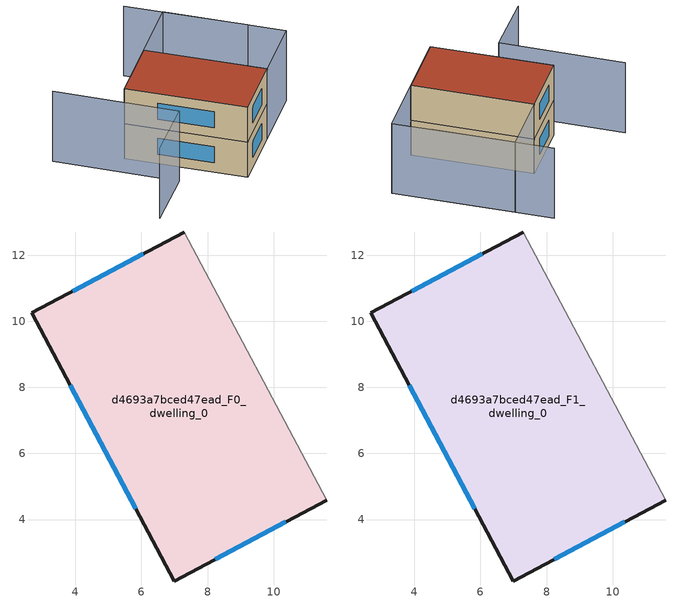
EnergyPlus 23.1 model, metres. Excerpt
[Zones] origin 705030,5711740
d4693a7bced47ead_F0_dwelling_0
 floor ground (EU_floor_Construction): 7.3,12.7 11.61,4.59 6.98,2.14 2.68,10.25 z0
 wall outside (EU_wall_Construction): 7.3,12.7 2.68,10.25 6.98,2.14 11.61,4.59 z0:3
 wall adiabatic (EU_wall_Construction): 11.61,4.59 7.3,12.7 z0:3
 window (EU_Window_Construction): 3.84,8.06 5.82,4.33 / 6.05,12.04 3.93,10.91 / 8.24,2.8 10.36,3.93 z0.81:2.19
d4693a7bced47ead_F1_dwelling_0
 floor to d4693a7bced47ead_F0_dwelling_0 (EU_floor_Construction): 7.3,12.7 11.61,4.59 6.98,2.14 2.68,10.25 z3
 wall outside (EU_wall_Construction): 7.3,12.7 2.68,10.25 6.98,2.14 11.61,4.59 z3:6
 wall adiabatic (EU_wall_Construction): 11.61,4.59 7.3,12.7 z3:6
 window (EU_Window_Construction): 3.84,8.06 5.82,4.33 / 6.05,12.04 3.93,10.91 / 8.24,2.8 10.36,3.93 z3.81:5.19
 roof outside (EU_roof_Construction): 11.61,4.59 7.3,12.7 2.68,10.25 6.98,2.14 z6
shading: -1.12,13.74 3.23,5.35 / 3.23,5.35 -1.19,3.06 / 14.82,9.55 10.5,17.68 / 11.62,4.58 7.3,12.7 / 7.3,12.7 11.86,15.12 / 11.86,15.12 16.18,7 / 16.18,7 11.62,4.58 z0:6
[Building]
EU S2 Campaign: North Axis=0; Terrain=City; Solar Distribution=FullExterior
[Site:Location]
London: Latitude=51.5; Longitude=-0.5; Time Zone=0; Elevation=25
[SizingPeriod:WeatherFileDays]
AnnualSizingPeriod: Begin Month=1; Begin Day of Month=1; End Month=12; End Day of Month=31; Day of Week for Start Day=Monday; Use Weather File Daylight Saving Period=No; Use Weather File Rain and Snow Indicators=No
[MATERIAL]
EU_InternalMass_Material: Roughness=MediumRough; Thickness=0.1; Conductivity=1; Density=1800; Specific Heat=900; Thermal Absorptance=0.9; Solar Absorptance=0.7; Visible Absorptance=0.7
[MATERIAL:NOMASS] Roughness=MediumRough; Thermal Absorptance=0.9; Solar Absorptance=0.7; Visible Absorptance=0.7
Name | Thermal Resistance
EU_wall_NoMass | 0.727863
EU_roof_NoMass | 0.773354
EU_floor_NoMass | 1.79329
[WINDOWMATERIAL:SIMPLEGLAZINGSYSTEM]
EU_Window_SimpleGlazing: UFactor=2.58614; Solar Heat Gain Coefficient=0.76; Visible Transmittance=0.76
[CONSTRUCTION]
EU_wall_Construction: EU_wall_NoMass
EU_roof_Construction: EU_roof_NoMass
EU_floor_Construction: EU_floor_NoMass
EU_Window_Construction: EU_Window_SimpleGlazing
EU_InternalMass_Construction: EU_InternalMass_Material
[ZONE] Type=1; Multiplier=1; Ceiling Height=autocalculate; Floor Area=autocalculate; Part of Total Floor Area=Yes
Name | Volume
d4693a7bced47ead_F0_dwelling_0 | 144.173
d4693a7bced47ead_F1_dwelling_0 | 144.172
[INTERNALMASS] Construction=EU_InternalMass_Construction; Surface Area=48.0575
Name | Zone or ZoneList
d4693a7bced47ead_F0_dwelling_0_EU_InternalMass | d4693a7bced47ead_F0_dwelling_0
d4693a7bced47ead_F1_dwelling_0_EU_InternalMass | d4693a7bced47ead_F1_dwelling_0
[OTHEREQUIPMENT] Fuel Type=Electricity; Design Level Calculation Method=Watts/Area; Power per Zone Floor Area=1; Fraction Latent=0; Fraction Radiant=0; Fraction Lost=0; Carbon Dioxide Generation Rate=0; EndUse Subcategory=EU_Step8_InternalGains
Name | Zone or ZoneList or Space or SpaceList | Schedule
EU_Step8_InternalGain_d4693a7bced47ead_F0_dwelling_0_f000 | d4693a7bced47ead_F0_dwelling_0 | EU_Step8_GainSchedule_d4693a7bced47ead_F0_dwelling_0_f000
EU_Step8_InternalGain_d4693a7bced47ead_F1_dwelling_0_f000 | d4693a7bced47ead_F1_dwelling_0 | EU_Step8_GainSchedule_d4693a7bced47ead_F1_dwelling_0_f000
[ZONEVENTILATION:DESIGNFLOWRATE] Schedule=EU_AlwaysOn; Design Flow Rate Calculation Method=AirChanges/Hour; Air Changes per Hour=0.484901; Ventilation Type=Natural; Fan Pressure Rise=0; Fan Total Efficiency=1; Constant Term Coefficient=1; Temperature Term Coefficient=0; Velocity Term Coefficient=0; Velocity Squared Term Coefficient=0; Minimum Indoor Temperature=-100; Maximum Indoor Temperature=100; Delta Temperature=-100; Minimum Outdoor Temperature=-100; Maximum Outdoor Temperature=100; Maximum Wind Speed=40
Name | Zone or ZoneList or Space or SpaceList
EU_ConstantAir_d4693a7bced47ead_F0_dwelling_0 | d4693a7bced47ead_F0_dwelling_0
EU_ConstantAir_d4693a7bced47ead_F1_dwelling_0 | d4693a7bced47ead_F1_dwelling_0
[HVACTEMPLATE:THERMOSTAT] Constant Heating Setpoint=20; Constant Cooling Setpoint=50
EU_HeatOnly_d4693a7bced47ead_F0_dwelling_0; EU_HeatOnly_d4693a7bced47ead_F1_dwelling_0
[HVACTEMPLATE:ZONE:IDEALLOADSAIRSYSTEM] System Availability Schedule=EU_AlwaysOn; Maximum Heating Supply Air Temperature=50; Minimum Cooling Supply Air Temperature=13; Maximum Heating Supply Air Humidity Ratio=0.0156; Minimum Cooling Supply Air Humidity Ratio=0.0077; Heating Limit=NoLimit; Cooling Limit=NoLimit; Heating Availability Schedule=EU_AlwaysOn; Cooling Availability Schedule=EU_CoolingOff; Dehumidification Control Type=ConstantSensibleHeatRatio; Cooling Sensible Heat Ratio=0.7; Dehumidification Setpoint=60; Humidification Control Type=None; Humidification Setpoint=30; Outdoor Air Method=None; Outdoor Air Flow Rate per Person=0.00944; Outdoor Air Flow Rate per Zone Floor Area=0; Outdoor Air Flow Rate per Zone=0; Demand Controlled Ventilation Type=None; Outdoor Air Economizer Type=NoEconomizer; Heat Recovery Type=None; Sensible Heat Recovery Effectiveness=0.7; Latent Heat Recovery Effectiveness=0.65
Name | Template Thermostat
d4693a7bced47ead_F0_dwelling_0 | EU_HeatOnly_d4693a7bced47ead_F0_dwelling_0
d4693a7bced47ead_F1_dwelling_0 | EU_HeatOnly_d4693a7bced47ead_F1_dwelling_0
[SIZING:ZONE] Zone Cooling Design Supply Air Temperature Input Method=SupplyAirTemperature; Zone Cooling Design Supply Air Temperature=13; Zone Heating Design Supply Air Temperature Input Method=SupplyAirTemperature; Zone Heating Design Supply Air Temperature=50; Zone Cooling Design Supply Air Humidity Ratio=0.008; Zone Heating Design Supply Air Humidity Ratio=0.008; Cooling Design Air Flow Method=DesignDay; Cooling Design Air Flow Rate=0; Cooling Minimum Air Flow per Zone Floor Area=0.000762; Cooling Minimum Air Flow=0; Cooling Minimum Air Flow Fraction=0.2; Heating Design Air Flow Method=DesignDay; Heating Design Air Flow Rate=0; Heating Maximum Air Flow per Zone Floor Area=0.002032; Heating Maximum Air Flow=0.141576; Heating Maximum Air Flow Fraction=0.3; Account for Dedicated Outdoor Air System=No; Dedicated Outdoor Air System Control Strategy=NeutralSupplyAir; Dedicated Outdoor Air Low Setpoint Temperature for Design=autosize; Dedicated Outdoor Air High Setpoint Temperature for Design=autosize; Zone Load Sizing Method=Sensible Load Only No Latent Load; Zone Latent Cooling Design Supply Air Humidity Ratio Input Method=HumidityRatioDifference; Zone Cooling Design Supply Air Humidity Ratio Difference=0.005; Zone Latent Heating Design Supply Air Humidity Ratio Input Method=HumidityRatioDifference; Zone Humidification Design Supply Air Humidity Ratio Difference=0.005
d4693a7bced47ead_F0_dwelling_0; d4693a7bced47ead_F1_dwelling_0
[SCHEDULE:CONSTANT]
Name | Hourly Value
EU_AlwaysOn | 1
EU_CoolingOff | 0
[SCHEDULE:FILE] Column Number=1; Rows to Skip at Top=0; Number of Hours of Data=8760; Column Separator=Comma; Interpolate to Timestep=No; Minutes per Item=60; Adjust Schedule for Daylight Savings=Yes
Name | File
EU_Step8_GainSchedule_d4693a7bced47ead_F0_dwelling_0_f000 | ../../schedules/d4693a7bced47ead/d4693a7bced47ead_F0_dwelling_0_f000_gain.csv
EU_Step8_GainSchedule_d4693a7bced47ead_F1_dwelling_0_f000 | ../../schedules/d4693a7bced47ead/d4693a7bced47ead_F1_dwelling_0_f000_gain.csv
